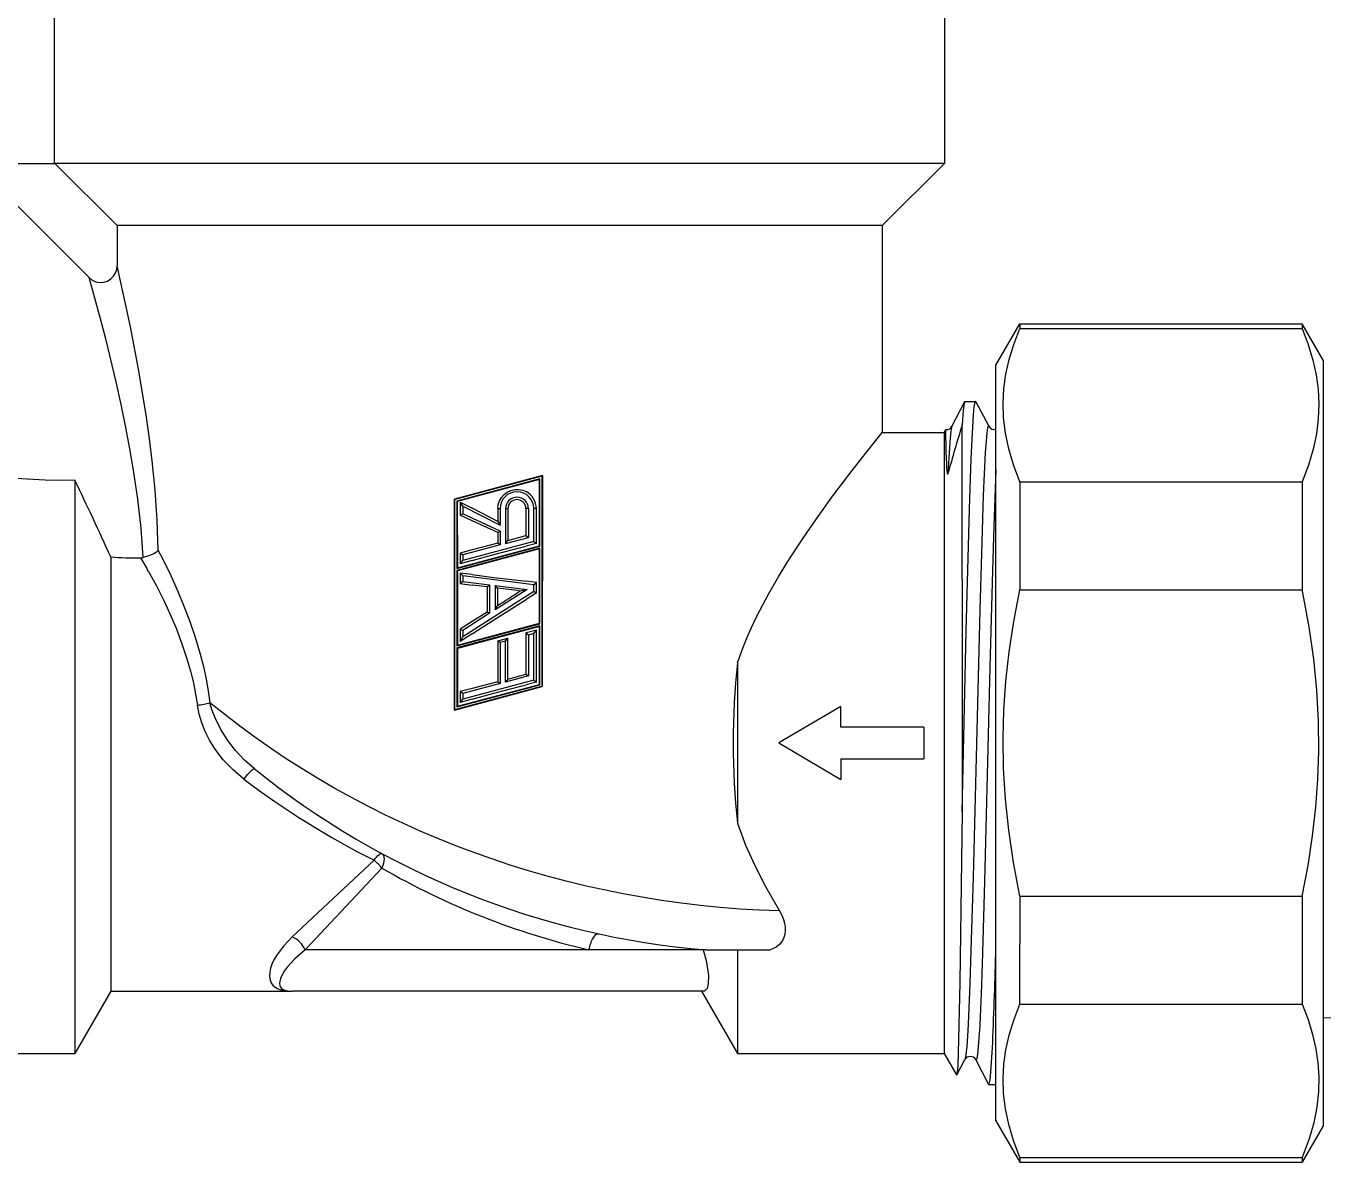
# Model space of a CAD drawing. Header units: millimetres. Extents: x -92220 to 11040, y -5929 to 27498.
# Drawn here: x 92.3 to 154.9, y 1540.2 to 1595.1 of the extents above; entities that cross this region are included whole.
import ezdxf

# ---------------------------------------------------------------- set-up
doc = ezdxf.new("R2010")
doc.units = ezdxf.units.MM
doc.layers.add('11 Водоразборный узел', color=7, linetype='Continuous')

msp = doc.modelspace()

# ---------------------------------------------------------------- linework, layer by layer
at = {"layer": '11 Водоразборный узел', "ltscale": 0.28}
for p, q in [((93.652, 1599.656), (93.652, 1588.456)), ((136.652, 1599.656), (136.652, 1588.456))]:
    msp.add_line(p, q, dxfattribs=at)
at = {"layer": '11 Водоразборный узел', "ltscale": 0.078656}
msp.add_line((90.542, 1588.456), (93.688, 1588.456), dxfattribs=at)
at = {"layer": '11 Водоразборный узел', "ltscale": 0.106171}
msp.add_line((96.694, 1585.456), (93.688, 1588.456), dxfattribs=at)
at = {"layer": '11 Водоразборный узел', "ltscale": 0.06489}
msp.add_line((96.284, 1588.456), (93.688, 1588.456), dxfattribs=at)
at = {"layer": '11 Водоразборный узел'}
for p, q in [((136.652, 1588.456), (96.284, 1588.456)), ((133.652, 1585.456), (98.917, 1585.456)), ((139.14, 1551.706), (139.14, 1578.706)), ((154.94, 1569.325), (154.94, 1541.956)), ((94.652, 1567.647), (94.652, 1545.456)), ((136.642, 1567.647), (136.642, 1545.456))]:
    msp.add_line(p, q, dxfattribs=at)
at = {"layer": '11 Водоразборный узел', "ltscale": 0.106066}
msp.add_line((133.652, 1585.456), (136.652, 1588.456), dxfattribs=at)
at = {"layer": '11 Водоразборный узел', "ltscale": 0.155948}
msp.add_line((90.932, 1587.351), (95.342, 1582.94), dxfattribs=at)
at = {"layer": '11 Водоразборный узел', "ltscale": 0.048411}
msp.add_line((96.694, 1585.456), (96.694, 1583.519), dxfattribs=at)
at = {"layer": '11 Водоразборный узел', "ltscale": 0.055561}
msp.add_line((98.917, 1585.456), (96.694, 1585.456), dxfattribs=at)
at = {"layer": '11 Водоразборный узел', "ltscale": 0.25}
msp.add_line((133.652, 1585.456), (133.652, 1575.456), dxfattribs=at)
at = {"layer": '11 Водоразборный узел', "ltscale": 0.057735}
for p, q in [((139.14, 1578.706), (140.295, 1580.706)), ((139.14, 1542.206), (140.295, 1540.206))]:
    msp.add_line(p, q, dxfattribs=at)
at = {"layer": '11 Водоразборный узел', "ltscale": 0.005652}
for p, q in [((140.295, 1580.706), (140.295, 1580.48)), ((153.93, 1580.706), (153.93, 1580.48)), ((140.295, 1540.432), (140.295, 1540.206)), ((153.93, 1540.432), (153.93, 1540.206))]:
    msp.add_line(p, q, dxfattribs=at)
at = {"layer": '11 Водоразборный узел', "ltscale": 0.340873}
for p, q in [((140.295, 1580.706), (153.93, 1580.706)), ((140.295, 1580.48), (153.93, 1580.48)), ((140.295, 1573.081), (153.93, 1573.081)), ((140.295, 1567.854), (153.93, 1567.854)), ((140.295, 1553.057), (153.93, 1553.057)), ((140.295, 1547.83), (153.93, 1547.83)), ((140.295, 1540.432), (153.93, 1540.432)), ((140.295, 1540.206), (153.93, 1540.206))]:
    msp.add_line(p, q, dxfattribs=at)
at = {"layer": '11 Водоразборный узел', "ltscale": 0.050518}
for p, q in [((154.94, 1578.956), (153.93, 1580.706)), ((154.94, 1541.956), (153.93, 1540.206))]:
    msp.add_line(p, q, dxfattribs=at)
at = {"layer": '11 Водоразборный узел', "ltscale": 0.240766}
msp.add_line((154.94, 1578.956), (154.94, 1569.325), dxfattribs=at)
at = {"layer": '11 Водоразборный узел', "ltscale": 0.033374}
msp.add_line((137.629, 1576.941), (137.012, 1575.757), dxfattribs=at)
at = {"layer": '11 Водоразборный узел', "ltscale": 0.012878}
msp.add_line((137.645, 1576.956), (138.16, 1576.956), dxfattribs=at)
at = {"layer": '11 Водоразборный узел', "ltscale": 0.033376}
msp.add_line((138.176, 1576.941), (138.793, 1575.757), dxfattribs=at)
at = {"layer": '11 Водоразборный узел', "ltscale": 0.186369}
msp.add_line((137.508, 1568.366), (137.508, 1575.821), dxfattribs=at)
at = {"layer": '11 Водоразборный узел', "ltscale": 0.074741}
msp.add_line((133.652, 1575.456), (136.642, 1575.456), dxfattribs=at)
at = {"layer": '11 Водоразборный узел', "ltscale": 0.004253}
msp.add_line((136.642, 1575.456), (136.727, 1575.603), dxfattribs=at)
at = {"layer": '11 Водоразборный узел', "ltscale": 0.195215}
msp.add_line((136.642, 1575.456), (136.642, 1567.647), dxfattribs=at)
at = {"layer": '11 Водоразборный узел', "ltscale": 0.13767}
msp.add_line((94.652, 1573.154), (94.652, 1567.647), dxfattribs=at)
at = {"layer": '11 Водоразборный узел', "ltscale": 0.109946}
msp.add_line((117.236, 1573.378), (112.988, 1572.24), dxfattribs=at)
at = {"layer": '11 Водоразборный узел', "ltscale": 0.108704}
msp.add_line((117.212, 1573.347), (113.012, 1572.221), dxfattribs=at)
at = {"layer": '11 Водоразборный узел', "ltscale": 0.103753}
msp.add_line((117.112, 1573.221), (113.103, 1572.146), dxfattribs=at)
at = {"layer": '11 Водоразборный узел', "ltscale": 0.102511}
msp.add_line((117.088, 1573.189), (113.127, 1572.128), dxfattribs=at)
at = {"layer": '11 Водоразборный узел', "ltscale": 0.000985317}
for p, q in [((117.088, 1573.189), (117.112, 1573.221)), ((117.088, 1569.837), (117.112, 1569.869)), ((113.104, 1568.894), (113.128, 1568.925))]:
    msp.add_line(p, q, dxfattribs=at)
at = {"layer": '11 Водоразборный узел', "ltscale": 0.080071}
msp.add_line((117.088, 1569.986), (117.088, 1573.189), dxfattribs=at)
at = {"layer": '11 Водоразборный узел', "ltscale": 0.081314}
msp.add_line((117.112, 1569.968), (117.112, 1573.221), dxfattribs=at)
at = {"layer": '11 Водоразборный узел', "ltscale": 0.253766}
msp.add_line((117.212, 1573.347), (117.208, 1563.196), dxfattribs=at)
at = {"layer": '11 Водоразборный узел', "ltscale": 0.000985933}
msp.add_line((117.212, 1573.347), (117.236, 1573.378), dxfattribs=at)
at = {"layer": '11 Водоразборный узел', "ltscale": 0.255008}
msp.add_line((117.236, 1573.378), (117.232, 1563.178), dxfattribs=at)
at = {"layer": '11 Водоразборный узел', "ltscale": 0.072922}
for p, q in [((140.295, 1573.081), (140.295, 1570.164)), ((153.93, 1573.081), (153.93, 1570.164)), ((140.295, 1547.83), (140.295, 1550.747))]:
    msp.add_line(p, q, dxfattribs=at)
at = {"layer": '11 Водоразборный узел', "ltscale": 0.25498}
msp.add_line((112.988, 1562.041), (112.988, 1572.24), dxfattribs=at)
at = {"layer": '11 Водоразборный узел', "ltscale": 0.000756045}
for p, q in [((112.988, 1572.24), (113.012, 1572.221)), ((117.088, 1569.986), (117.112, 1569.968)), ((117.088, 1563.288), (117.112, 1563.27))]:
    msp.add_line(p, q, dxfattribs=at)
at = {"layer": '11 Водоразборный узел', "ltscale": 0.253737}
msp.add_line((113.012, 1562.072), (113.012, 1572.221), dxfattribs=at)
at = {"layer": '11 Водоразборный узел', "ltscale": 0.081309}
msp.add_line((113.103, 1572.146), (113.104, 1568.894), dxfattribs=at)
at = {"layer": '11 Водоразборный узел', "ltscale": 0.000756232}
msp.add_line((113.127, 1572.128), (113.103, 1572.146), dxfattribs=at)
at = {"layer": '11 Водоразборный узел', "ltscale": 0.080067}
msp.add_line((113.127, 1572.128), (113.128, 1568.925), dxfattribs=at)
at = {"layer": '11 Водоразборный узел', "ltscale": 0.005744}
msp.add_line((113.392, 1571.899), (113.272, 1572.095), dxfattribs=at)
at = {"layer": '11 Водоразборный узел', "ltscale": 0.016109}
msp.add_line((113.272, 1572.095), (113.846, 1571.802), dxfattribs=at)
at = {"layer": '11 Водоразборный узел', "ltscale": 0.015908}
msp.add_line((113.272, 1572.095), (113.272, 1571.459), dxfattribs=at)
at = {"layer": '11 Водоразборный узел', "ltscale": 0.050515}
msp.add_line((113.392, 1571.899), (115.192, 1570.981), dxfattribs=at)
at = {"layer": '11 Водоразборный узел', "ltscale": 0.009097}
msp.add_line((113.392, 1571.899), (113.392, 1571.535), dxfattribs=at)
at = {"layer": '11 Водоразборный узел', "ltscale": 0.003558}
msp.add_line((113.392, 1571.535), (113.272, 1571.459), dxfattribs=at)
at = {"layer": '11 Водоразборный узел', "ltscale": 0.015829}
msp.add_line((113.846, 1571.192), (113.272, 1571.459), dxfattribs=at)
at = {"layer": '11 Водоразборный узел', "ltscale": 0.049635}
msp.add_line((115.192, 1570.698), (113.392, 1571.535), dxfattribs=at)
at = {"layer": '11 Водоразборный узел', "ltscale": 0.034782}
msp.add_line((115.081, 1571.162), (113.846, 1571.802), dxfattribs=at)
at = {"layer": '11 Водоразборный узел', "ltscale": 0.015423}
msp.add_line((115.081, 1571.779), (115.081, 1571.162), dxfattribs=at)
at = {"layer": '11 Водоразборный узел', "ltscale": 0.00277}
msp.add_line((115.081, 1571.779), (115.192, 1571.779), dxfattribs=at)
at = {"layer": '11 Водоразборный узел', "ltscale": 0.019946}
msp.add_line((115.192, 1571.779), (115.192, 1570.981), dxfattribs=at)
at = {"layer": '11 Водоразборный узел', "ltscale": 0.042076}
msp.add_line((115.456, 1571.779), (115.456, 1570.096), dxfattribs=at)
at = {"layer": '11 Водоразборный узел', "ltscale": 0.002815}
msp.add_line((115.456, 1571.779), (115.568, 1571.779), dxfattribs=at)
at = {"layer": '11 Водоразборный узел', "ltscale": 0.038408}
msp.add_line((115.568, 1571.779), (115.568, 1570.243), dxfattribs=at)
at = {"layer": '11 Водоразборный узел', "ltscale": 0.003}
for p, q in [((116.56, 1571.779), (116.44, 1571.779)), ((116.944, 1571.779), (116.824, 1571.779))]:
    msp.add_line(p, q, dxfattribs=at)
at = {"layer": '11 Водоразборный узел', "ltscale": 0.032382}
msp.add_line((116.44, 1571.779), (116.44, 1570.484), dxfattribs=at)
at = {"layer": '11 Водоразборный узел', "ltscale": 0.034684}
msp.add_line((116.56, 1571.779), (116.56, 1570.392), dxfattribs=at)
at = {"layer": '11 Водоразборный узел', "ltscale": 0.039751}
msp.add_line((116.824, 1570.189), (116.824, 1571.779), dxfattribs=at)
at = {"layer": '11 Водоразборный узел', "ltscale": 0.042053}
msp.add_line((116.944, 1570.097), (116.944, 1571.779), dxfattribs=at)
at = {"layer": '11 Водоразборный узел', "ltscale": 0.033954}
msp.add_line((115.081, 1570.627), (113.846, 1571.192), dxfattribs=at)
at = {"layer": '11 Водоразборный узел', "ltscale": 0.005304}
msp.add_line((115.081, 1571.162), (115.192, 1570.981), dxfattribs=at)
at = {"layer": '11 Водоразборный узел', "ltscale": 0.003285}
msp.add_line((115.081, 1570.627), (115.192, 1570.698), dxfattribs=at)
at = {"layer": '11 Водоразборный узел', "ltscale": 0.012923}
msp.add_line((115.081, 1570.627), (115.081, 1570.11), dxfattribs=at)
at = {"layer": '11 Водоразборный узел', "ltscale": 0.016815}
msp.add_line((115.192, 1570.698), (115.192, 1570.025), dxfattribs=at)
at = {"layer": '11 Водоразборный узел', "ltscale": 0.103734}
msp.add_line((113.104, 1568.894), (117.112, 1569.968), dxfattribs=at)
at = {"layer": '11 Водоразборный узел', "ltscale": 0.102493}
for p, q in [((113.128, 1568.925), (117.088, 1569.986)), ((117.088, 1569.837), (113.128, 1568.776)), ((117.088, 1566.088), (113.128, 1565.027)), ((113.128, 1562.227), (117.088, 1563.288))]:
    msp.add_line(p, q, dxfattribs=at)
at = {"layer": '11 Водоразборный узел', "ltscale": 0.088826}
for p, q in [((116.824, 1570.189), (113.392, 1569.269)), ((116.824, 1563.491), (113.392, 1562.571))]:
    msp.add_line(p, q, dxfattribs=at)
at = {"layer": '11 Водоразборный узел', "ltscale": 0.046588}
msp.add_line((115.192, 1570.025), (113.392, 1569.543), dxfattribs=at)
at = {"layer": '11 Водоразборный узел', "ltscale": 0.031908}
for p, q in [((115.081, 1570.11), (113.846, 1569.789)), ((115.081, 1563.412), (113.846, 1563.09))]:
    msp.add_line(p, q, dxfattribs=at)
at = {"layer": '11 Водоразборный узел', "ltscale": 0.003492}
for p, q in [((115.192, 1570.025), (115.081, 1570.11)), ((115.192, 1565.307), (115.081, 1565.392)), ((115.081, 1563.412), (115.192, 1563.327))]:
    msp.add_line(p, q, dxfattribs=at)
at = {"layer": '11 Водоразборный узел', "ltscale": 0.028573}
msp.add_line((115.456, 1570.096), (116.56, 1570.392), dxfattribs=at)
at = {"layer": '11 Водоразборный узел', "ltscale": 0.004623}
msp.add_line((115.456, 1570.096), (115.568, 1570.243), dxfattribs=at)
at = {"layer": '11 Водоразборный узел', "ltscale": 0.022603}
msp.add_line((115.568, 1570.243), (116.44, 1570.484), dxfattribs=at)
at = {"layer": '11 Водоразборный узел', "ltscale": 0.003781}
for p, q in [((116.44, 1570.484), (116.56, 1570.392)), ((116.824, 1570.189), (116.944, 1570.097)), ((116.56, 1565.673), (116.44, 1565.766)), ((116.44, 1563.785), (116.56, 1563.693)), ((116.824, 1563.491), (116.944, 1563.399))]:
    msp.add_line(p, q, dxfattribs=at)
at = {"layer": '11 Водоразборный узел', "ltscale": 0.012552}
for p, q in [((116.944, 1570.097), (116.459, 1569.967)), ((116.944, 1565.901), (116.459, 1565.771)), ((116.944, 1563.399), (116.459, 1563.269))]:
    msp.add_line(p, q, dxfattribs=at)
at = {"layer": '11 Водоразборный узел', "ltscale": 0.057743}
for p, q in [((140.295, 1570.164), (140.295, 1567.854)), ((153.93, 1570.164), (153.93, 1567.854)), ((140.295, 1553.057), (140.295, 1550.747))]:
    msp.add_line(p, q, dxfattribs=at)
at = {"layer": '11 Водоразборный узел', "ltscale": 0.080918}
msp.add_line((96.384, 1569.445), (96.384, 1566.209), dxfattribs=at)
at = {"layer": '11 Водоразборный узел', "ltscale": 0.012942}
msp.add_line((98.682, 1569.761), (98.917, 1569.3), dxfattribs=at)
at = {"layer": '11 Водоразборный узел', "ltscale": 0.103735}
for p, q in [((117.112, 1569.869), (113.104, 1568.795)), ((113.104, 1565.145), (117.112, 1566.219)), ((117.112, 1566.12), (113.104, 1565.046)), ((113.104, 1562.196), (117.112, 1563.27))]:
    msp.add_line(p, q, dxfattribs=at)
at = {"layer": '11 Водоразборный узел', "ltscale": 0.014857}
for p, q in [((113.846, 1569.789), (113.272, 1569.635)), ((113.846, 1569.267), (113.272, 1569.113)), ((113.846, 1563.09), (113.272, 1562.937)), ((113.846, 1562.569), (113.272, 1562.415))]:
    msp.add_line(p, q, dxfattribs=at)
at = {"layer": '11 Водоразборный узел', "ltscale": 0.003782}
for p, q in [((113.272, 1569.635), (113.392, 1569.543)), ((113.392, 1562.845), (113.272, 1562.937))]:
    msp.add_line(p, q, dxfattribs=at)
at = {"layer": '11 Водоразборный узел', "ltscale": 0.013044}
msp.add_line((113.272, 1569.635), (113.272, 1569.113), dxfattribs=at)
at = {"layer": '11 Водоразборный узел', "ltscale": 0.006833}
for p, q in [((113.392, 1569.543), (113.392, 1569.269)), ((116.824, 1565.744), (116.56, 1565.673)), ((115.456, 1565.378), (115.192, 1565.307)), ((113.392, 1562.845), (113.392, 1562.571))]:
    msp.add_line(p, q, dxfattribs=at)
at = {"layer": '11 Водоразборный узел', "ltscale": 0.09}
for p, q in [((117.088, 1566.237), (117.088, 1569.837)), ((113.128, 1568.776), (113.128, 1565.176))]:
    msp.add_line(p, q, dxfattribs=at)
at = {"layer": '11 Водоразборный узел', "ltscale": 0.091242}
for p, q in [((117.112, 1566.219), (117.112, 1569.869)), ((113.104, 1568.795), (113.104, 1565.145))]:
    msp.add_line(p, q, dxfattribs=at)
at = {"layer": '11 Водоразборный узел', "ltscale": 0.000756348}
for p, q in [((113.104, 1568.795), (113.128, 1568.776)), ((113.104, 1565.046), (113.128, 1565.027)), ((117.232, 1563.178), (117.208, 1563.196))]:
    msp.add_line(p, q, dxfattribs=at)
at = {"layer": '11 Водоразборный узел', "ltscale": 0.004928}
for p, q in [((113.272, 1569.113), (113.392, 1569.269)), ((116.824, 1565.744), (116.944, 1565.901)), ((113.272, 1562.415), (113.392, 1562.571))]:
    msp.add_line(p, q, dxfattribs=at)
at = {"layer": '11 Водоразборный узел', "ltscale": 0.004533}
msp.add_line((113.392, 1568.53), (113.272, 1568.666), dxfattribs=at)
at = {"layer": '11 Водоразборный узел', "ltscale": 0.014462}
for p, q in [((113.846, 1568.594), (113.272, 1568.666)), ((113.272, 1568.158), (113.846, 1568.086))]:
    msp.add_line(p, q, dxfattribs=at)
at = {"layer": '11 Водоразборный узел', "ltscale": 0.012698}
msp.add_line((113.272, 1568.666), (113.272, 1568.158), dxfattribs=at)
at = {"layer": '11 Водоразборный узел', "ltscale": 0.004002}
for p, q in [((113.392, 1568.264), (113.272, 1568.158)), ((116.824, 1568.101), (116.944, 1568.207))]:
    msp.add_line(p, q, dxfattribs=at)
at = {"layer": '11 Водоразборный узел', "ltscale": 0.086466}
msp.add_line((116.824, 1568.101), (113.392, 1568.53), dxfattribs=at)
at = {"layer": '11 Водоразборный узел', "ltscale": 0.006651}
msp.add_line((113.392, 1568.53), (113.392, 1568.264), dxfattribs=at)
at = {"layer": '11 Водоразборный узел', "ltscale": 0.032651}
msp.add_line((113.392, 1568.264), (114.688, 1568.102), dxfattribs=at)
at = {"layer": '11 Водоразборный узел', "ltscale": 0.003805}
msp.add_line((114.573, 1568.001), (114.688, 1568.102), dxfattribs=at)
at = {"layer": '11 Водоразборный узел', "ltscale": 0.034516}
msp.add_line((114.688, 1568.102), (114.688, 1566.721), dxfattribs=at)
at = {"layer": '11 Водоразборный узел', "ltscale": 0.012218}
msp.add_line((116.944, 1568.207), (116.459, 1568.268), dxfattribs=at)
at = {"layer": '11 Водоразборный узел', "ltscale": 0.008305}
msp.add_line((116.824, 1567.769), (116.824, 1568.101), dxfattribs=at)
at = {"layer": '11 Водоразборный узел', "ltscale": 0.0126}
msp.add_line((116.944, 1567.703), (116.944, 1568.207), dxfattribs=at)
at = {"layer": '11 Водоразборный узел', "ltscale": 0.281241}
msp.add_line((137.508, 1568.366), (137.508, 1557.117), dxfattribs=at)
at = {"layer": '11 Водоразборный узел', "ltscale": 0.101732}
msp.add_line((116.824, 1567.769), (113.392, 1565.583), dxfattribs=at)
at = {"layer": '11 Водоразборный узел', "ltscale": 0.01832}
msp.add_line((114.573, 1568.001), (113.846, 1568.086), dxfattribs=at)
at = {"layer": '11 Водоразборный узел', "ltscale": 0.030433}
msp.add_line((114.573, 1568.001), (114.573, 1566.784), dxfattribs=at)
at = {"layer": '11 Водоразборный узел', "ltscale": 0.039001}
msp.add_line((114.952, 1568.069), (116.5, 1567.876), dxfattribs=at)
at = {"layer": '11 Водоразборный узел', "ltscale": 0.029487}
msp.add_line((114.952, 1568.069), (114.952, 1566.89), dxfattribs=at)
at = {"layer": '11 Водоразборный узел', "ltscale": 0.004187}
msp.add_line((115.062, 1567.943), (114.952, 1568.069), dxfattribs=at)
at = {"layer": '11 Водоразборный узел', "ltscale": 0.045887}
msp.add_line((116.5, 1567.876), (114.952, 1566.89), dxfattribs=at)
at = {"layer": '11 Водоразборный узел', "ltscale": 0.021298}
msp.add_line((115.062, 1567.943), (115.062, 1567.092), dxfattribs=at)
at = {"layer": '11 Водоразборный узел', "ltscale": 0.008743}
msp.add_line((116.5, 1567.876), (116.158, 1567.799), dxfattribs=at)
at = {"layer": '11 Водоразборный узел', "ltscale": 0.014376}
msp.add_line((116.944, 1567.703), (116.459, 1567.394), dxfattribs=at)
at = {"layer": '11 Водоразборный узел', "ltscale": 0.003422}
for p, q in [((116.824, 1567.769), (116.944, 1567.703)), ((113.272, 1565.962), (113.392, 1565.896))]:
    msp.add_line(p, q, dxfattribs=at)
at = {"layer": '11 Водоразборный узел', "ltscale": 0.005761}
msp.add_line((114.952, 1566.89), (115.062, 1567.092), dxfattribs=at)
at = {"layer": '11 Водоразборный узел', "ltscale": 0.102492}
msp.add_line((113.128, 1565.176), (117.088, 1566.237), dxfattribs=at)
at = {"layer": '11 Водоразборный узел', "ltscale": 0.017015}
for p, q in [((113.846, 1566.327), (113.272, 1565.962)), ((113.846, 1565.73), (113.272, 1565.364))]:
    msp.add_line(p, q, dxfattribs=at)
at = {"layer": '11 Водоразборный узел', "ltscale": 0.038416}
msp.add_line((114.688, 1566.721), (113.392, 1565.896), dxfattribs=at)
at = {"layer": '11 Водоразборный узел', "ltscale": 0.021482}
msp.add_line((114.573, 1566.784), (113.846, 1566.327), dxfattribs=at)
at = {"layer": '11 Водоразборный узел', "ltscale": 0.003254}
msp.add_line((114.688, 1566.721), (114.573, 1566.784), dxfattribs=at)
at = {"layer": '11 Водоразборный узел', "ltscale": 0.000755929}
msp.add_line((117.112, 1566.219), (117.088, 1566.237), dxfattribs=at)
at = {"layer": '11 Водоразборный узел', "ltscale": 0.443828}
msp.add_line((96.384, 1566.209), (96.384, 1548.456), dxfattribs=at)
at = {"layer": '11 Водоразборный узел', "ltscale": 0.01494}
msp.add_line((113.272, 1565.962), (113.272, 1565.364), dxfattribs=at)
at = {"layer": '11 Водоразборный узел', "ltscale": 0.006237}
msp.add_line((113.272, 1565.364), (113.392, 1565.583), dxfattribs=at)
at = {"layer": '11 Водоразборный узел', "ltscale": 0.007825}
msp.add_line((113.392, 1565.896), (113.392, 1565.583), dxfattribs=at)
at = {"layer": '11 Водоразборный узел', "ltscale": 0.000494082}
msp.add_line((116.459, 1565.771), (116.44, 1565.766), dxfattribs=at)
at = {"layer": '11 Водоразборный узел', "ltscale": 0.049503}
msp.add_line((116.44, 1565.766), (116.44, 1563.785), dxfattribs=at)
at = {"layer": '11 Водоразборный узел', "ltscale": 0.049502}
for p, q in [((116.56, 1565.673), (116.56, 1563.693)), ((115.081, 1565.392), (115.081, 1563.412)), ((115.192, 1565.307), (115.192, 1563.327)), ((115.456, 1563.398), (115.456, 1565.378)), ((115.568, 1563.544), (115.568, 1565.524))]:
    msp.add_line(p, q, dxfattribs=at)
at = {"layer": '11 Водоразборный узел', "ltscale": 0.056334}
msp.add_line((116.824, 1563.491), (116.824, 1565.744), dxfattribs=at)
at = {"layer": '11 Водоразборный узел', "ltscale": 0.062546}
msp.add_line((116.944, 1563.399), (116.944, 1565.901), dxfattribs=at)
at = {"layer": '11 Водоразборный узел', "ltscale": 0.000985469}
for p, q in [((117.088, 1566.088), (117.112, 1566.12)), ((112.988, 1562.041), (113.012, 1562.072))]:
    msp.add_line(p, q, dxfattribs=at)
at = {"layer": '11 Водоразборный узел', "ltscale": 0.07}
for p, q in [((117.088, 1563.288), (117.088, 1566.088)), ((113.128, 1565.027), (113.128, 1562.227))]:
    msp.add_line(p, q, dxfattribs=at)
at = {"layer": '11 Водоразборный узел', "ltscale": 0.071242}
for p, q in [((117.112, 1563.27), (117.112, 1566.12)), ((113.104, 1565.046), (113.104, 1562.196))]:
    msp.add_line(p, q, dxfattribs=at)
at = {"layer": '11 Водоразборный узел', "ltscale": 0.000985701}
for p, q in [((113.128, 1565.176), (113.104, 1565.145)), ((113.128, 1562.227), (113.104, 1562.196))]:
    msp.add_line(p, q, dxfattribs=at)
at = {"layer": '11 Водоразборный узел', "ltscale": 0.012627}
msp.add_line((115.081, 1565.392), (115.568, 1565.524), dxfattribs=at)
at = {"layer": '11 Водоразборный узел', "ltscale": 0.004624}
for p, q in [((115.456, 1565.378), (115.568, 1565.524)), ((115.568, 1563.544), (115.456, 1563.398))]:
    msp.add_line(p, q, dxfattribs=at)
at = {"layer": '11 Водоразборный узел', "ltscale": 0.022604}
msp.add_line((115.568, 1563.544), (116.44, 1563.785), dxfattribs=at)
at = {"layer": '11 Водоразборный узел', "ltscale": 0.193649}
msp.add_line((126.652, 1564.329), (126.652, 1556.583), dxfattribs=at)
at = {"layer": '11 Водоразборный узел', "ltscale": 0.109835}
msp.add_line((112.988, 1562.041), (117.232, 1563.178), dxfattribs=at)
at = {"layer": '11 Водоразборный узел', "ltscale": 0.108593}
msp.add_line((113.012, 1562.072), (117.208, 1563.196), dxfattribs=at)
at = {"layer": '11 Водоразборный узел', "ltscale": 0.046587}
msp.add_line((115.192, 1563.327), (113.392, 1562.845), dxfattribs=at)
at = {"layer": '11 Водоразборный узел', "ltscale": 0.028574}
msp.add_line((116.56, 1563.693), (115.456, 1563.398), dxfattribs=at)
at = {"layer": '11 Водоразборный узел', "ltscale": 0.013045}
msp.add_line((113.272, 1562.937), (113.272, 1562.415), dxfattribs=at)
at = {"layer": '11 Водоразборный узел', "ltscale": 0.087039}
for p, q in [((131.652, 1562.222), (128.652, 1560.456)), ((128.652, 1560.456), (131.652, 1558.689))]:
    msp.add_line(p, q, dxfattribs=at)
at = {"layer": '11 Водоразборный узел', "ltscale": 0.025042}
for p, q in [((131.652, 1561.221), (131.652, 1562.222)), ((131.652, 1559.691), (131.652, 1558.689))]:
    msp.add_line(p, q, dxfattribs=at)
at = {"layer": '11 Водоразборный узел', "ltscale": 0.1}
for p, q in [((135.652, 1561.221), (131.652, 1561.221)), ((131.652, 1559.691), (135.652, 1559.691))]:
    msp.add_line(p, q, dxfattribs=at)
at = {"layer": '11 Водоразборный узел', "ltscale": 0.019125}
for p, q in [((135.652, 1561.221), (135.652, 1560.456)), ((135.652, 1560.456), (135.652, 1559.691))]:
    msp.add_line(p, q, dxfattribs=at)
at = {"layer": '11 Водоразборный узел', "ltscale": 0.135459}
for p, q in [((109.105, 1554.787), (105.152, 1551.081)), ((109.483, 1554.409), (105.777, 1550.456))]:
    msp.add_line(p, q, dxfattribs=at)
at = {"layer": '11 Водоразборный узел', "ltscale": 0.130665}
msp.add_line((153.93, 1553.057), (153.93, 1547.83), dxfattribs=at)
at = {"layer": '11 Водоразборный узел', "ltscale": 0.237512}
msp.add_line((139.14, 1542.206), (139.14, 1551.706), dxfattribs=at)
at = {"layer": '11 Водоразборный узел', "ltscale": 0.342735}
msp.add_line((119.486, 1550.456), (105.777, 1550.456), dxfattribs=at)
at = {"layer": '11 Водоразборный узел', "ltscale": 0.14164}
msp.add_line((125.152, 1550.456), (119.486, 1550.456), dxfattribs=at)
at = {"layer": '11 Водоразборный узел', "ltscale": 0.077108}
msp.add_line((125.152, 1550.456), (128.236, 1550.456), dxfattribs=at)
at = {"layer": '11 Водоразборный узел', "ltscale": 0.125}
msp.add_line((126.652, 1550.456), (126.652, 1545.456), dxfattribs=at)
at = {"layer": '11 Водоразборный узел', "ltscale": 0.086603}
for p, q in [((96.384, 1548.456), (94.652, 1545.456)), ((124.92, 1548.456), (126.652, 1545.456))]:
    msp.add_line(p, q, dxfattribs=at)
at = {"layer": '11 Водоразборный узел', "ltscale": 0.219199}
msp.add_line((96.384, 1548.456), (105.152, 1548.456), dxfattribs=at)
at = {"layer": '11 Водоразборный узел', "ltscale": 0.496066}
msp.add_line((124.995, 1548.456), (105.152, 1548.456), dxfattribs=at)
at = {"layer": '11 Водоразборный узел', "ltscale": 0.275649}
msp.add_line((165.966, 1547.207), (154.94, 1547.166), dxfattribs=at)
at = {"layer": '11 Водоразборный узел', "ltscale": 0.151416}
msp.add_line((88.595, 1545.456), (94.652, 1545.456), dxfattribs=at)
at = {"layer": '11 Водоразборный узел', "ltscale": 0.249741}
msp.add_line((126.652, 1545.456), (136.642, 1545.456), dxfattribs=at)
at = {"layer": '11 Водоразборный узел', "ltscale": 0.030091}
msp.add_line((136.642, 1545.456), (137.244, 1544.413), dxfattribs=at)
at = {"layer": '11 Водоразборный узел', "ltscale": 0.020879}
msp.add_line((137.252, 1544.414), (137.638, 1545.155), dxfattribs=at)
at = {"layer": '11 Водоразборный узел', "ltscale": 0.033373}
msp.add_line((138.784, 1543.971), (138.167, 1545.155), dxfattribs=at)
at = {"layer": '11 Водоразборный узел', "ltscale": 0.008521}
msp.add_line((138.799, 1543.956), (139.14, 1543.956), dxfattribs=at)
at = {"layer": '11 Водоразборный узел', "flags": 128}
for points in [[(95.342, 1582.94), (95.495, 1582.82), (95.673, 1582.737), (95.862, 1582.702), (96.055, 1582.714), (96.236, 1582.774), (96.396, 1582.875), (96.528, 1583.014), (96.624, 1583.178), (96.674, 1583.332), (96.694, 1583.519)], [(98.682, 1569.761), (98.63, 1571.218), (98.53, 1572.664), (98.388, 1574.095), (98.259, 1575.155), (98.113, 1576.203), (97.746, 1578.443), (97.34, 1580.565), (97.138, 1581.532), (96.694, 1583.519)], [(97.961, 1569.413), (97.852, 1570.833), (97.693, 1572.243), (97.491, 1573.64), (97.316, 1574.676), (97.124, 1575.699), (96.895, 1576.812), (96.653, 1577.9), (96.145, 1579.987), (95.894, 1580.946), (95.342, 1582.94)], [(140.295, 1573.081), (139.986, 1573.894), (139.756, 1574.672), (139.599, 1575.425), (139.51, 1576.163), (139.487, 1576.894), (139.526, 1577.58), (139.623, 1578.275), (139.78, 1578.984), (140.002, 1579.716), (140.295, 1580.48)], [(153.93, 1580.48), (154.227, 1579.704), (154.451, 1578.96), (154.609, 1578.239), (154.703, 1577.533), (154.738, 1576.836), (154.711, 1576.116), (154.62, 1575.389), (154.463, 1574.647), (154.235, 1573.881), (153.93, 1573.081)], [(137.508, 1557.117), (137.705, 1565.86), (137.86, 1571.755), (137.944, 1574.197), (137.985, 1575.113), (138.057, 1576.319), (138.095, 1576.696), (138.132, 1576.909), (138.145, 1576.942), (138.151, 1576.951), (138.157, 1576.955), (138.16, 1576.956)], [(137.629, 1576.941), (137.615, 1576.903), (137.588, 1576.76), (137.561, 1576.529), (137.508, 1575.821)], [(137.012, 1575.757), (136.995, 1575.707), (136.961, 1575.511), (136.928, 1575.193), (136.863, 1574.233), (136.825, 1573.467)], [(138.793, 1575.757), (138.784, 1575.769), (138.78, 1575.772), (138.773, 1575.773), (138.769, 1575.771), (138.761, 1575.76), (138.735, 1575.68), (138.697, 1575.427), (138.624, 1574.486), (138.528, 1572.431), (138.468, 1570.725), (138.357, 1566.868), (138.197, 1560.416), (138.038, 1553.968), (137.936, 1550.436), (137.882, 1548.849), (137.796, 1546.85), (137.728, 1545.78), (137.692, 1545.425), (137.656, 1545.208), (137.638, 1545.155)], [(128.151, 1567.647), (128.65, 1568.515), (129.164, 1569.349), (129.859, 1570.408), (130.55, 1571.403), (131.221, 1572.328), (132.087, 1573.477), (132.598, 1574.135), (133.652, 1575.456)], [(136.825, 1573.467), (136.816, 1573.447), (136.811, 1573.447), (136.808, 1573.45), (136.803, 1573.465), (136.794, 1573.516), (136.775, 1573.733), (136.765, 1573.925), (136.745, 1574.524), (136.727, 1575.603)], [(94.652, 1573.154), (93.935, 1573.144), (93.218, 1573.155), (91.789, 1573.23), (90.373, 1573.366), (89.48, 1573.479), (88.595, 1573.609)], [(139.143, 1573.661), (139.038, 1570.935), (138.972, 1568.793), (138.85, 1564.123), (138.723, 1558.896), (138.595, 1553.768), (138.495, 1550.32), (138.442, 1548.773), (138.358, 1546.825), (138.29, 1545.777), (138.255, 1545.427), (138.22, 1545.212), (138.202, 1545.157), (138.194, 1545.145), (138.19, 1545.141), (138.184, 1545.139), (138.178, 1545.14), (138.174, 1545.143), (138.167, 1545.155)], [(115.081, 1571.779), (115.101, 1571.971), (115.161, 1572.155), (115.257, 1572.323), (115.386, 1572.468), (115.542, 1572.582), (115.719, 1572.663), (115.908, 1572.706), (116.102, 1572.708), (116.292, 1572.67), (116.459, 1572.599)], [(98.682, 1569.761), (98.59, 1569.679), (98.472, 1569.602), (98.235, 1569.493), (97.961, 1569.413)], [(113.846, 1569.267), (114.89, 1569.555), (116.197, 1569.898), (116.459, 1569.967)], [(98.215, 1568.747), (98.595, 1568.043), (98.967, 1567.3), (99.261, 1566.665), (99.54, 1566.008), (99.828, 1565.254), (100.085, 1564.475), (100.242, 1563.92), (100.38, 1563.356), (100.489, 1562.822), (100.577, 1562.282)], [(98.917, 1569.3), (99.284, 1568.542), (99.644, 1567.743), (99.923, 1567.071), (100.188, 1566.376), (100.463, 1565.573), (100.708, 1564.746), (100.862, 1564.144), (100.996, 1563.532), (101.098, 1562.971), (101.181, 1562.403)], [(113.846, 1568.594), (114.891, 1568.455), (116.197, 1568.299), (116.459, 1568.268)], [(126.652, 1564.329), (126.861, 1564.912), (127.09, 1565.483), (127.336, 1566.042), (127.597, 1566.589), (128.151, 1567.647)], [(140.295, 1553.057), (139.986, 1554.683), (139.756, 1556.238), (139.599, 1557.745), (139.51, 1559.221), (139.487, 1560.683), (139.526, 1562.056), (139.623, 1563.445), (139.78, 1564.863), (140.002, 1566.328), (140.295, 1567.854)], [(153.93, 1553.057), (154.215, 1554.543), (154.434, 1555.97), (154.592, 1557.353), (154.691, 1558.707), (154.736, 1560.044), (154.721, 1561.516), (154.639, 1563), (154.489, 1564.513), (154.265, 1566.074), (153.961, 1567.703), (153.93, 1567.854)], [(113.846, 1565.73), (114.887, 1566.403), (116.196, 1567.229), (116.459, 1567.394)], [(113.846, 1562.569), (114.89, 1562.857), (116.197, 1563.2), (116.459, 1563.269)], [(102.814, 1558.713), (102.293, 1559.154), (101.82, 1559.649), (101.605, 1559.917), (101.405, 1560.198), (101.164, 1560.59), (100.956, 1561.003), (100.785, 1561.433), (100.661, 1561.852), (100.577, 1562.282)], [(103.318, 1559.219), (102.85, 1559.632), (102.421, 1560.086), (102.035, 1560.579), (101.701, 1561.109), (101.425, 1561.67), (101.288, 1562.033), (101.181, 1562.403)], [(137.508, 1557.117), (137.394, 1548.875), (137.338, 1546.129), (137.294, 1544.871), (137.272, 1544.537), (137.259, 1544.436), (137.252, 1544.414)], [(126.652, 1556.583), (126.844, 1556.046), (127.052, 1555.52), (127.511, 1554.499), (128.012, 1553.517), (128.685, 1552.338)], [(128.685, 1552.338), (128.793, 1552.138), (128.879, 1551.929), (128.933, 1551.742), (128.964, 1551.549), (128.968, 1551.385), (128.948, 1551.219), (128.903, 1551.064), (128.831, 1550.915), (128.697, 1550.741), (128.521, 1550.597), (128.317, 1550.488), (128.236, 1550.456)], [(105.152, 1551.081), (104.726, 1550.635), (104.396, 1550.19), (104.271, 1549.973), (104.174, 1549.765), (104.105, 1549.568), (104.065, 1549.384), (104.054, 1549.177), (104.084, 1548.996), (104.153, 1548.841), (104.221, 1548.75), (104.306, 1548.672), (104.422, 1548.598), (104.556, 1548.54), (104.762, 1548.487), (105.152, 1548.456)], [(105.777, 1550.456), (105.282, 1550.032), (104.907, 1549.62), (104.767, 1549.426), (104.661, 1549.245), (104.59, 1549.081), (104.551, 1548.935), (104.543, 1548.827), (104.557, 1548.733), (104.589, 1548.658), (104.639, 1548.595), (104.708, 1548.544), (104.793, 1548.505), (105.008, 1548.462), (105.152, 1548.456)], [(124.995, 1550.456), (125.138, 1549.944), (125.217, 1549.538), (125.253, 1549.214), (125.247, 1548.828), (125.187, 1548.599), (125.1, 1548.488), (125.063, 1548.468), (124.995, 1548.456)], [(140.295, 1540.432), (139.986, 1541.245), (139.756, 1542.022), (139.599, 1542.776), (139.51, 1543.514), (139.487, 1544.245), (139.526, 1544.931), (139.623, 1545.626), (139.78, 1546.335), (140.002, 1547.067), (140.295, 1547.83)], [(153.93, 1547.83), (154.215, 1547.087), (154.434, 1546.374), (154.592, 1545.682), (154.691, 1545.005), (154.736, 1544.337), (154.721, 1543.601), (154.639, 1542.859), (154.489, 1542.103), (154.265, 1541.322), (153.93, 1540.432)], [(138.799, 1543.956), (138.802, 1543.956), (138.806, 1543.958), (138.81, 1543.963), (138.819, 1543.98), (138.859, 1544.174), (138.899, 1544.556), (138.983, 1545.976)]]:
    msp.add_lwpolyline(points, dxfattribs=at)
at = {"layer": '11 Водоразборный узел'}
for centre, radius, start, end in [((137.651, 1576.934), 0.0227, 106.36118, 163.79716), ((138.154, 1576.934), 0.0226, 16.2474, 73.56611), ((136.75, 1575.903), 0.301, 265.59553, 330.8192), ((210.759, 1553.317), 76.631, 162.92214, 164.75484), ((139.056, 1575.905), 0.303, 209.34994, 286.31704), ((-44.666, 1505.798), 154.746, 24.28682, 25.80229), ((116.008, 1571.779), 0.816, 0.00001, 180), ((116.008, 1571.779), 0.936, 359.99999, 61.19293), ((116.008, 1571.779), 0.552, 0.00001, 179.99997), ((116.004, 1571.778), 0.436, 0.1085, 179.8914), ((97.726, 1589.164), 19.764, 266.10604, 270.33164), ((97.838, 1569.999), 0.599, 270.27695, 281.82172), ((69.959, 1553), 32.348, 29.13077, 30.4639), ((105.006, 1487.74), 80.832, 82.06925, 82.85285), ((54.415, 1662.194), 112.795, 302.52583, 303.18843), ((163.622, 1560.456), 37.172, 174.01953, 185.9805), ((100.117, 1566.173), 3.917, 276.73551, 285.75903), ((127.641, 1591.488), 41.116, 232.85583, 243.20345), ((128.475, 1590.317), 40, 231.02853, 265.23485), ((107.749, 1553.053), 2.201, 38.02651, 51.97349), ((127.859, 1586.264), 36.775, 240.02072, 256.83929), ((104.711, 1550.014), 1.155, 22.48017, 67.51983), ((-125.449, 1557.24), 264.672, 357.56082, 358.54554), ((137.902, 1545.005), 0.304, 29.4874, 150.51449), ((137.248, 1544.414), 0.00419, 192.62654, 358.24743), ((138.806, 1543.977), 0.0228, 196.14118, 253.27897)]:
    msp.add_arc(centre, radius, start, end, dxfattribs=at)
at = {"layer": '11 Водоразборный узел', "extrusion": (0, 0, -1)}
for centre, major_axis, ratio, start_param, end_param in [((130.092, 1590.321), (-42.609, -0.009), 0.891926, 4.745592, 5.45832), ((102.814, 1558.597), (-0.503, -0.622), 0.09191, 1.683926, 3.141593), ((109.105, 1554.409), (0.38, 0.704), 0.246617, 5.141204, 6.283185), ((109.105, 1554.409), (-0.38, -0.704), 0.426661, 3.141593, 4.486179), ((119.775, 1550.456), (-0.171, -0.782), 0.353945, 1.493704, 3.141593)]:
    msp.add_ellipse(centre, major_axis=major_axis, ratio=ratio, start_param=start_param, end_param=end_param, dxfattribs=at)

doc.saveas('drawing.dxf')
